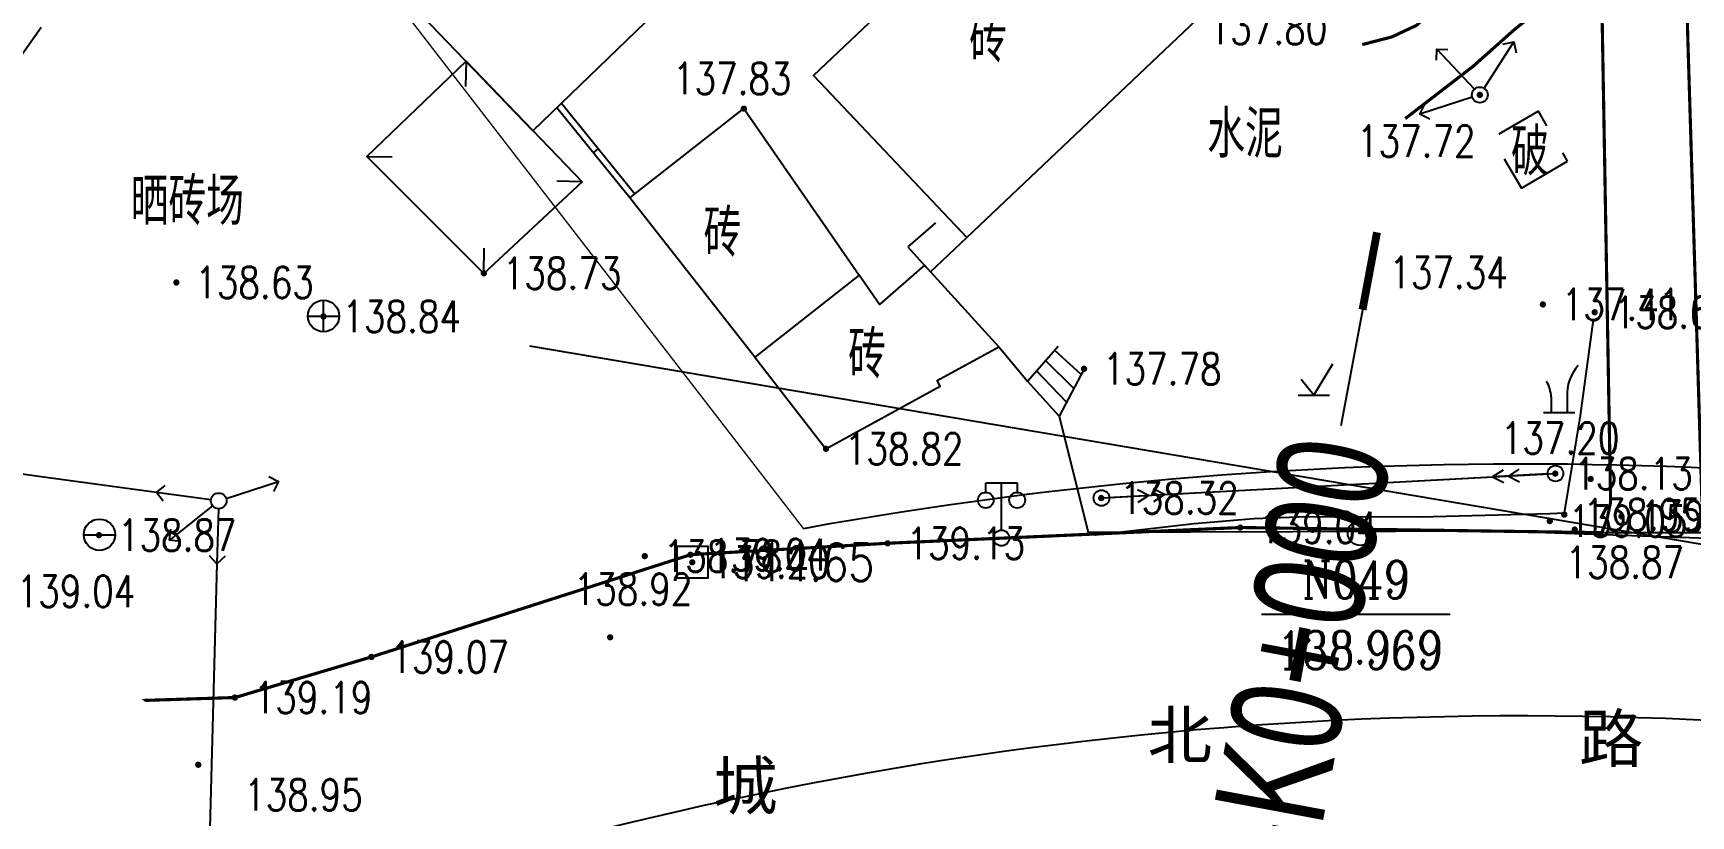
# Model space of a CAD drawing. Extents: x 529262 to 576451, y 2694391 to 2717535.
# Drawn here: x 563864.7 to 563917.4, y 2711435.6 to 2711460.4 of the extents above; entities that cross this region are included whole.
import ezdxf
from ezdxf.enums import TextEntityAlignment as Align
from ezdxf.xclip import XClip

# ---------------------------------------------------------------- set-up
doc = ezdxf.new("R2010")
doc.units = 0
doc.header["$XCLIPFRAME"] = 0
doc.linetypes.add('X2', pattern=[10, 8, -2])
doc.linetypes.add('X5', pattern=[3, 2, -1])
doc.layers.add('ASSIST', color=7, linetype='Continuous', plot=False)
for name, color, linetype in [('COMPONENT', 8, 'Continuous'), ('DLDW', 8, 'Continuous'), ('DLSS', 4, 'Continuous'), ('DMTZ', 8, 'Continuous'), ('GCD', 8, 'Continuous'), ('GXYZ', 8, 'Continuous'), ('JMD', 8, 'Continuous'), ('KZD', 8, 'Continuous'), ('PP-COM', 7, 'Continuous'), ('RD-中线', 40, 'Continuous'), ('RD-红线', 7, 'Continuous'), ('ZBTZ', 8, 'Continuous'), ('ZJ', 7, 'Continuous'), ('桩号标注_W17-', 7, 'Continuous')]:
    doc.layers.add(name, color=color, linetype=linetype)
doc.styles.add('HZ', font='rs.shx', dxfattribs={"width": 0.8, "bigfont": 'hztxt.shx'})
doc.styles.add('romanc', font='romanc.shx', dxfattribs={"width": 0.8})
doc.styles.add('SMEDI', font='smsim.shx', dxfattribs={"width": 0.75, "height": 3.5, "bigfont": 'smfs.shx'})
doc.styles.add('等线体', font='simhei.ttf')
doc.linetypes.add('10422', pattern='A,0.75,[150,AAA.SHX,S=0.5,R=0,X=0,Y=0.5],1.5,[177,AAA.SHX,S=1,R=0,X=0,Y=0.4],0.75', length=3)
doc.linetypes.add('1161', pattern='A,0,[149,AAA.SHX,S=0.15,R=0,X=0,Y=0],-1.6', length=1.6)

# ---------------------------------------------------------------- blocks, each defined once
blk = doc.blocks.new('A$C19FD0107')
at = {"layer": 'RD-中线', "color": 8, "linetype": 'Continuous', "flags": 128}
blk.add_lwpolyline([(-6861.026681236923, 17001.71777569782), (-7060.417540922761, 17045.40647864249, 0.1179077445542579), (-7116.225562684238, 17044.26478000963), (-7165.182690396905, 17031.49314144952)], format="xyb", dxfattribs=at)
at = {"layer": 'RD-红线', "color": 8, "linetype": 'Continuous', "lineweight": 5}
blk.add_lwpolyline([(-7125.043438144028, 17075.17721658712), (-7108.764156140387, 17054.09845914971, 0.6079485374276746)], format="xyb", dxfattribs=at)
at = {"layer": 'RD-红线', "color": 8, "linetype": 'Continuous', "flags": 128}
blk.add_lwpolyline([(-6889.092218354344, 17016.05702678207), (-7058.710753187537, 17053.22228999343, 0.09872857968628562), (-7108.764156140387, 17054.09845915018, 0.09872857968628562)], format="xyb", dxfattribs=at)
blk = doc.blocks.new('gc123')
at = {"color": 8}
for p, q in [((0, 0), (1.199999999999999, 2)), ((-1, 0), (1, 0)), ((0, 0), (-0.8, 1))]:
    blk.add_line(p, q, dxfattribs=at)
blk = doc.blocks.new('gc210')
at = {"color": 8}
for p, q in [((-1, 0), (1, 0)), ((-0.5, 1), (-0.5, 0)), ((0.5, 1), (0.5, 0))]:
    blk.add_line(p, q, dxfattribs=at)
for centre, radius, start, end in [((3.404491783752011, 1.105927875686795), 2.906422756023367, 139.331235276754, 182.0886722848684), ((-2.938418329314395, 0.8134745012056809), 2.445542007497904, 4.37429120107553, 29.02419726691174)]:
    blk.add_arc(centre, radius, start, end, dxfattribs=at)
blk = doc.blocks.new('gc097')
at = {"color": 8}
for p, q in [((-1, 2.9), (-1, 3.5)), ((-1, 3.5), (1, 3.5)), ((0, 0.5), (0, 3.5)), ((1, 3.5), (1, 2.9))]:
    blk.add_line(p, q, dxfattribs=at)
for centre in [(-1, 2.399999999999999), (1, 2.399999999999999), (0, 0)]:
    blk.add_circle(centre, 0.5, dxfattribs=at)
blk = doc.blocks.new('GC200')
at = {"linetype": 'Continuous', "const_width": 0.2, "flags": 128}
blk.add_lwpolyline([(-0.1, 0, 1), (0.1, 0, 1)], format="xyb", close=True, dxfattribs=at)
blk = doc.blocks.new('gc013b')
at = {"linetype": 'Continuous'}
blk.add_line((0.5, 0), (4, 0), dxfattribs=at)
at = {"linetype": 'Continuous', "flags": 128}
blk.add_lwpolyline([(3.5, 0.5), (4, 0), (3.5, -0.5)], dxfattribs=at)
blk = doc.blocks.new('gc170')
at = {"color": 8, "linetype": 'Continuous'}
blk.add_circle((0, 0), 0.5, dxfattribs=at)
blk = doc.blocks.new('gc117')
at = {"color": 8}
blk.add_circle((0, 0), 0.8, dxfattribs=at)
blk.add_point((0, 0), dxfattribs=at)
blk = doc.blocks.new('gc261')
blk.add_lwpolyline([(-1, -0.9999999999999996), (1, -0.9999999999999987), (0.9999999999999991, 1.000000000000001), (-1.000000000000001, 1)], close=True)
blk.add_point((0, 0))
blk = doc.blocks.new('gc013a')
at = {"linetype": 'Continuous'}
blk.add_line((0.5, 0), (4, 0), dxfattribs=at)
at = {"linetype": 'Continuous', "flags": 128}
for points in [[(2.307212344848719, -0.4000565770862801), (3, 0), (2.307212344848719, 0.4000565770862801)], [(3.307212344848719, -0.4000565770862801), (4, 0), (3.307212344848719, 0.4000565770862801)]]:
    blk.add_lwpolyline(points, dxfattribs=at)
blk = doc.blocks.new('gcbj0102')
for p, q in [((-1, 0), (1, 0)), ((-8.881784197001252e-16, -1), (-8.881784197001252e-16, 1))]:
    blk.add_line(p, q)
blk.add_circle((0, 0), 1)
blk = doc.blocks.new('gcbj0101')
blk.add_line((-1, 0), (1, 0))
blk.add_circle((0, 0), 1)

msp = doc.modelspace()

# ---------------------------------------------------------------- linework, layer by layer
at = {"color": 8, "linetype": 'Continuous', "flags": 128}
msp.add_lwpolyline([(563880.5225777603, 2711450.504113548), (564182.4211685818, 2711399.466038509)], dxfattribs=at)
at = {"layer": 'ASSIST', "linetype": 'Continuous', "flags": 128}
msp.add_lwpolyline([(563898.701, 2711445.676), (563913.129, 2711446.453)], dxfattribs=at)
msp.add_lwpolyline([(563898.701, 2711445.676), (563913.129, 2711446.453)], dxfattribs=at)
at = {"layer": 'DLSS', "linetype": 'Continuous', "lineweight": -2}
msp.add_line((563914.2476494417, 2711446.280038124), (563914.2476494417, 2711446.280038124), dxfattribs=at)
msp.add_line((563914.2476494417, 2711446.280038124), (563914.2476494417, 2711446.280038124), dxfattribs=at)
at = {"layer": 'DLSS', "linetype": 'Continuous', "flags": 128}
msp.add_lwpolyline([(563914.6020406553, 2711444.574998944, 0.1, 0.1, 0), (563903.116, 2711444.738, 0.1, 0.1, 0), (563891.91, 2711444.238, 0.1, 0.1, 0), (563885.644, 2711443.876, 0.1, 0.1, 0), (563875.503, 2711440.629, 0.1, 0.1, 0), (563871.163, 2711439.338, 0.1, 0.1, 0), (563868.2498227968, 2711439.244758795, 0, 0, 0), (563863.6727835383, 2711442.7130756, 0, 0, 0), (563859.837, 2711446.461, 0.1, 0.1, 0), (563856.955, 2711449.886, 0.1, 0.1, 0), (563854.763, 2711451.943, 0.1, 0.1, 0), (563887.3368037967, 2711512.400802685, 0.1, 0.1, 0)], format="xyseb", dxfattribs=at)
at = {"layer": 'DLSS', "linetype": 'Continuous', "lineweight": -2, "const_width": 0.1, "flags": 128}
for points in [[(563926.9654823927, 2711502.568038125), (563926.5684365154, 2711500.605195976), (563925.4722283864, 2711497.510145914), (563921.6276494417, 2711490.118038124), (563921.2245597742, 2711488.960107371), (563920.1849691602, 2711485.955202066), (563917.6809205073, 2711478.939772622), (563917.3802286757, 2711476.472831833), (563917.0298816182, 2711472.119858055), (563917.3317577027, 2711460.395091235), (563917.7836210914, 2711445.572163451), (563918.027623068, 2711445.095058538), (563918.6976494417, 2711444.581038124)], [(563926.9654823927, 2711502.568038125), (563926.5684365154, 2711500.605195976), (563925.4722283864, 2711497.510145914), (563921.6276494417, 2711490.118038124), (563921.2245597742, 2711488.960107371), (563920.1849691602, 2711485.955202066), (563917.6809205073, 2711478.939772622), (563917.3802286757, 2711476.472831833), (563917.0298816182, 2711472.119858055), (563917.3317577027, 2711460.395091235), (563917.7836210914, 2711445.572163451), (563918.027623068, 2711445.095058538), (563918.6976494417, 2711444.581038124)], [(563906.9873679277, 2711460.077801415), (563907.9338723975, 2711460.322392194), (563908.7177019034, 2711460.691140055), (563909.3756494417, 2711461.311038124), (563910.2853525755, 2711462.48877889), (563911.1486494417, 2711464.028038125), (563911.1003437795, 2711464.580049763), (563910.0183327247, 2711465.569075922), (563900.4164473391, 2711472.723253802), (563890.4909590445, 2711481.227411068), (563889.7917222559, 2711481.576892538), (563889.038687507, 2711481.348388386), (563880.5712693817, 2711477.607489916), (563878.0915446808, 2711476.542051365), (563876.6653715003, 2711476.323715963), (563875.6087932345, 2711476.484143411), (563871.3495862819, 2711478.307685432)], [(563906.9873679277, 2711460.077801415), (563907.9338723975, 2711460.322392194), (563908.7177019034, 2711460.691140055), (563909.3756494417, 2711461.311038124), (563910.2853525755, 2711462.48877889), (563911.1486494417, 2711464.028038125), (563911.1003437795, 2711464.580049763), (563910.0183327247, 2711465.569075922), (563900.4164473391, 2711472.723253802), (563890.4909590445, 2711481.227411068), (563889.7917222559, 2711481.576892538), (563889.038687507, 2711481.348388386), (563880.5712693817, 2711477.607489916), (563878.0915446808, 2711476.542051365), (563876.6653715003, 2711476.323715963), (563875.6087932345, 2711476.484143411), (563871.3495862819, 2711478.307685432)]]:
    msp.add_lwpolyline(points, dxfattribs=at)
at = {"layer": 'DLSS', "linetype": 'X2', "lineweight": -2, "const_width": 0.1, "flags": 128}
msp.add_lwpolyline([(563908.3515778928, 2711457.724885442), (563910.5087510527, 2711459.385284942), (563911.825790449, 2711460.555629128), (563912.557479466, 2711461.140801221), (563913.5086764389, 2711461.287093371), (563914.6114035116, 2711460.997160073)], dxfattribs=at)
msp.add_lwpolyline([(563908.3515778928, 2711457.724885442), (563910.5087510527, 2711459.385284942), (563911.825790449, 2711460.555629128), (563912.557479466, 2711461.140801221), (563913.5086764389, 2711461.287093371), (563914.6114035116, 2711460.997160073)], dxfattribs=at)
at = {"layer": 'DLSS', "linetype": 'X2', "lineweight": -2, "const_width": 0.1, "elevation": 138.28, "flags": 128}
msp.add_lwpolyline([(563914.6114035116, 2711460.997160073), (563914.881767695, 2711445.54326684), (563914.7699141699, 2711445.012130083), (563914.6020406553, 2711444.574998944)], dxfattribs=at)
at = {"layer": 'DMTZ', "linetype": '10422', "lineweight": -2, "flags": 128}
for points in [[(563897.3556494417, 2711448.273038125), (563898.2726494417, 2711444.579038125), (563898.5090369979, 2711444.502629113), (563901.6431874481, 2711444.862118463), (563903.5437674855, 2711445.022680804), (563905.2326494417, 2711445.086038125), (563908.8273286994, 2711445.07624815), (563912.9497132166, 2711445.183292038), (563913.4145436278, 2711445.205341925), (563913.923653516, 2711448.295682732), (563914.3384837955, 2711451.336147154)], [(563895.4426494417, 2711450.479038124), (563896.3506494417, 2711449.387038125)], [(563895.4426494417, 2711450.479038124), (563896.3506494417, 2711449.387038125)]]:
    msp.add_lwpolyline(points, dxfattribs=at)
at = {"layer": 'GXYZ', "linetype": 'Continuous', "lineweight": -2}
for p, q in [((563864.9976494417, 2711446.351089747), (563848.9647408352, 2711448.529281133)), ((563868.6618550749, 2711445.853279815), (563864.9976494417, 2711446.351089748)), ((563868.6618550749, 2711445.853279815), (563864.9976494417, 2711446.351089748)), ((563870.5885712212, 2711443.584796671), (563869.9677276622, 2711421.049279578)), ((563870.5885712212, 2711443.584796671), (563869.9677276622, 2711421.049279578))]:
    msp.add_line(p, q, dxfattribs=at)
at = {"layer": 'GXYZ', "linetype": 'Continuous'}
msp.add_line((563900.698106081, 2711445.783551388), (563911.131893919, 2711446.345448612), dxfattribs=at)
at = {"layer": 'JMD', "linetype": 'Continuous', "lineweight": -2}
for p, q in [((563878.5034598939, 2711459.549806609), (563878.4880492463, 2711458.749955053)), ((563878.5034598939, 2711459.549806609), (563878.4880492463, 2711458.749955053)), ((563882.5513530602, 2711456.637886904, 138.989), (563882.7066862751, 2711456.763869412, 138.989)), ((563882.5513530602, 2711456.637886904, 138.989), (563882.7066862751, 2711456.763869412, 138.989)), ((563875.3546494417, 2711456.520038125), (563876.1546153784, 2711456.512655705)), ((563875.3546494417, 2711456.520038125), (563876.1546153784, 2711456.512655705)), ((563882.1905557261, 2711455.717841906), (563881.3908556747, 2711455.739746881)), ((563882.1905557261, 2711455.717841906), (563881.3908556747, 2711455.739746881)), ((563879.0696494417, 2711452.811038124), (563879.0835273826, 2711453.610917742)), ((563879.0696494417, 2711452.811038124), (563879.0835273826, 2711453.610917742)), ((563896.3506494417, 2711449.387038125), (563897.3246494418, 2711450.498038125)), ((563896.3506494417, 2711449.387038125), (563897.3246494418, 2711450.498038125)), ((563897.8208867363, 2711449.158224128), (563896.923520649, 2711450.040487726)), ((563897.8208867363, 2711449.158224128), (563896.923520649, 2711450.040487726)), ((563898.0535053835, 2711449.600817129), (563897.2099562526, 2711450.367212526)), ((563898.0535053835, 2711449.600817129), (563897.2099562526, 2711450.367212526)), ((563897.3556494417, 2711448.273038125), (563896.3506494417, 2711449.387038125)), ((563897.3556494417, 2711448.273038125), (563896.3506494417, 2711449.387038125)), ((563897.588268089, 2711448.715631126), (563896.6370850453, 2711449.713762925)), ((563897.588268089, 2711448.715631126), (563896.6370850453, 2711449.713762925)), ((563898.1466494417, 2711449.778038125), (563897.3556494417, 2711448.273038125)), ((563898.1466494417, 2711449.778038125), (563897.3556494417, 2711448.273038125))]:
    msp.add_line(p, q, dxfattribs=at)
at = {"layer": 'JMD', "linetype": 'Continuous', "lineweight": -2, "flags": 128}
msp.add_lwpolyline([(563864.9976494418, 2711468.446561777), (563861.8026494418, 2711464.188038125), (563862.0492893937, 2711463.968792295), (563860.3566494418, 2711460.955038125), (563863.4046494417, 2711458.380038125), (563864.9976494416, 2711460.631794281)], dxfattribs=at)
msp.add_lwpolyline([(563864.9976494418, 2711468.446561777), (563861.8026494418, 2711464.188038125), (563862.0492893937, 2711463.968792295), (563860.3566494418, 2711460.955038125), (563863.4046494417, 2711458.380038125), (563864.9976494416, 2711460.631794281)], dxfattribs=at)
for points, elevation in [([(563880.6306494417, 2711457.339038125), (563873.5806494417, 2711464.666038125), (563877.5876494417, 2711468.265038125), (563884.5094877013, 2711461.07123544)], 138.793), ([(563880.6306494417, 2711457.339038125), (563873.5806494417, 2711464.666038125), (563877.5876494417, 2711468.265038125), (563884.5094877013, 2711461.07123544)], 138.793), ([(563882.1905557261, 2711455.717841906), (563879.0696494417, 2711452.811038124), (563875.3546494417, 2711456.520038125), (563878.5034598939, 2711459.549806609)], 140.107), ([(563882.1905557261, 2711455.717841906), (563879.0696494417, 2711452.811038124), (563875.3546494417, 2711456.520038125), (563878.5034598939, 2711459.549806609)], 140.107), ([(563887.6776494418, 2711450.145038125), (563883.7126494417, 2711455.206038124), (563887.3337074462, 2711458.042927077), (563891.0025664789, 2711452.749917803)], 138.82), ([(563887.6776494418, 2711450.145038125), (563883.7126494417, 2711455.206038124), (563887.3337074462, 2711458.042927077), (563891.0025664789, 2711452.749917803)], 138.82)]:
    msp.add_lwpolyline(points, close=True, dxfattribs=dict(at, elevation=elevation))
for points in [[(563894.4206494417, 2711453.954038125), (563902.3345718933, 2711461.449608588), (563897.5177557548, 2711466.637848551), (563889.552617975, 2711459.093770145)], [(563894.4206494417, 2711453.954038125), (563902.3345718933, 2711461.449608588), (563897.5177557548, 2711466.637848551), (563889.552617975, 2711459.093770145)], [(563887.6776494418, 2711450.145038125), (563889.9436494417, 2711447.238038125), (563893.5766494417, 2711449.228038125), (563893.4802107847, 2711449.404099251), (563895.4426494417, 2711450.479038124), (563893.0786494417, 2711453.069038125), (563891.6480636892, 2711451.818668418), (563891.0025664789, 2711452.749917803)], [(563887.6776494418, 2711450.145038125), (563889.9436494417, 2711447.238038125), (563893.5766494417, 2711449.228038125), (563893.4802107847, 2711449.404099251), (563895.4426494417, 2711450.479038124), (563893.0786494417, 2711453.069038125), (563891.6480636892, 2711451.818668418), (563891.0025664789, 2711452.749917803)]]:
    msp.add_lwpolyline(points, close=True, dxfattribs=at)
at = {"layer": 'JMD', "linetype": 'Continuous', "lineweight": -2, "elevation": 138.989, "flags": 128}
for points in [[(563883.7126494417, 2711455.206038124), (563881.3900566787, 2711458.069735684)], [(563883.7126494417, 2711455.206038124), (563881.3900566787, 2711458.069735684)], [(563883.8701091729, 2711455.329398692), (563881.5346944641, 2711458.208905384)], [(563883.8701091729, 2711455.329398692), (563881.5346944641, 2711458.208905384)]]:
    msp.add_lwpolyline(points, dxfattribs=at)
at = {"layer": 'JMD', "linetype": 'X5', "lineweight": -2, "elevation": 136.488, "flags": 128}
msp.add_lwpolyline([(563912.0479377721, 2711455.520528451), (563913.5146494415, 2711456.380038125), (563912.5846494418, 2711457.967038125), (563911.1179377724, 2711457.107528451)], close=True, dxfattribs=at)
msp.add_lwpolyline([(563912.0479377721, 2711455.520528451), (563913.5146494415, 2711456.380038125), (563912.5846494418, 2711457.967038125), (563911.1179377724, 2711457.107528451)], close=True, dxfattribs=at)
at = {"layer": 'JMD', "linetype": 'X5', "lineweight": -2, "flags": 128}
msp.add_lwpolyline([(563893.2676204472, 2711452.862001364), (563894.4206494417, 2711453.954038125), (563893.7272568892, 2711454.686131154), (563892.5485712668, 2711453.649792132)], close=True, dxfattribs=at)
msp.add_lwpolyline([(563893.2676204472, 2711452.862001364), (563894.4206494417, 2711453.954038125), (563893.7272568892, 2711454.686131154), (563892.5485712668, 2711453.649792132)], close=True, dxfattribs=at)
at = {"layer": 'KZD', "linetype": 'Continuous'}
msp.add_line((563903.7855134187, 2711441.98326177), (563909.7855134187, 2711441.98326177), dxfattribs=at)
msp.add_line((563903.7855134187, 2711441.98326177), (563909.7855134187, 2711441.98326177), dxfattribs=at)
at = {"layer": 'PP-COM', "elevation": 138.16}
msp.add_lwpolyline([(564096.5782584572, 2711407.37807142), (564074.4132322384, 2711412.381681297), (564057.1497981584, 2711416.152603843), (563989.6918440604, 2711430.522479873), (563977.3644668594, 2711433.148454593), (563949.4295930153, 2711439.584029634), (563937.4470821716, 2711442.14442751), (563922.5602866516, 2711444.229142896), (563911.2987560937, 2711444.621876618), (563898.2726494417, 2711444.579038125)], dxfattribs=at)
at = {"layer": 'ZBTZ', "linetype": '1161', "flags": 128}
msp.add_lwpolyline([(563914.6020406553, 2711444.574998944), (563918.6976494417, 2711444.581038124)], dxfattribs=at)
msp.add_lwpolyline([(563914.6020406553, 2711444.574998944), (563918.6976494417, 2711444.581038124)], dxfattribs=at)
at = {"layer": '桩号标注_W17-'}
msp.add_line((563907.2269844637, 2711452.885056293), (563906.3076970987, 2711447.970291727), dxfattribs=at)
at = {"layer": '桩号标注_W17-', "const_width": 0.25}
msp.add_lwpolyline([(563907.4568063051, 2711454.113747435), (563906.9971626225, 2711451.656365152)], dxfattribs=at)

# ---------------------------------------------------------------- block references
at = {"layer": 'COMPONENT', "linetype": 'Continuous', "xscale": 0.5, "yscale": 0.5}
for name, p in [('gcbj0102', (563873.9750899943, 2711451.45568039)), ('gcbj0101', (563866.8540683334, 2711444.507955056))]:
    msp.add_blockref(name, p, dxfattribs=at)
at = {"layer": 'DLDW', "linetype": 'Continuous', "lineweight": -2, "xscale": 0.5, "yscale": 0.5}
msp.add_blockref('gc097', (563895.5206494418, 2711444.405038124, 139.024), dxfattribs=at)
msp.add_blockref('gc097', (563895.5206494418, 2711444.405038124, 139.024), dxfattribs=at)
at = {"layer": 'GCD', "linetype": 'Continuous', "lineweight": -2}
ref = msp.add_blockref('GC200', (563902.4706494417, 2711461.303038124, 137.802), dxfattribs=dict(at, xscale=0.5, yscale=0.5, zscale=0.5))
ref.add_attrib('height', '137.80', dxfattribs={"linetype": 'Continuous', "height": 1, "style": 'HZ', "width": 0.8}).set_placement((563902.1063533407, 2711460.588769077, 137.802), align=Align.MIDDLE_LEFT)
ref = msp.add_blockref('GC200', (563902.4706494417, 2711461.303038124, 137.802), dxfattribs=dict(at, xscale=0.5, yscale=0.5, zscale=0.5))
ref.add_attrib('height', '137.80', dxfattribs={"linetype": 'Continuous', "lineweight": -2, "height": 1, "style": 'HZ', "width": 0.8}).set_placement((563902.1063533407, 2711460.588769077, 137.802), align=Align.MIDDLE_LEFT)
at = {"layer": 'GCD', "linetype": 'Continuous'}
ref = msp.add_blockref('GC200', (563887.3337074462, 2711458.042927077, 137.83), dxfattribs=dict(at, xscale=0.5, yscale=0.5, zscale=0.5))
ref.add_attrib('height', '137.83', dxfattribs={"linetype": 'Continuous', "height": 1, "style": 'HZ', "width": 0.8}).set_placement((563885.0785390985, 2711459.001704605, 137.83), align=Align.MIDDLE_LEFT)
ref = msp.add_blockref('GC200', (563887.3337074462, 2711458.042927077, 137.83), dxfattribs=dict(at, xscale=0.5, yscale=0.5, zscale=0.5))
ref.add_attrib('height', '137.83', dxfattribs={"linetype": 'Continuous', "height": 1, "style": 'HZ', "width": 0.8}).set_placement((563885.0785390985, 2711459.001704605, 137.83), align=Align.MIDDLE_LEFT)
at = {"layer": 'GCD', "linetype": 'Continuous', "lineweight": -2}
ref = msp.add_blockref('GC200', (563910.7246494417, 2711458.480038125, 137.723), dxfattribs=dict(at, xscale=0.5, yscale=0.5, zscale=0.5))
ref.add_attrib('height', '137.72', dxfattribs={"linetype": 'Continuous', "height": 1, "style": 'HZ', "width": 0.8}).set_placement((563906.8188999865, 2711457.007924329, 137.723), align=Align.MIDDLE_LEFT)
ref = msp.add_blockref('GC200', (563910.7246494417, 2711458.480038125, 137.723), dxfattribs=dict(at, xscale=0.5, yscale=0.5, zscale=0.5))
ref.add_attrib('height', '137.72', dxfattribs={"linetype": 'Continuous', "lineweight": -2, "height": 1, "style": 'HZ', "width": 0.8}).set_placement((563906.8188999865, 2711457.007924329, 137.723), align=Align.MIDDLE_LEFT)
ref = msp.add_blockref('GC200', (563869.2971306426, 2711452.521282259, 138.629), dxfattribs=dict(at, xscale=0.5, yscale=0.5, zscale=0.5))
ref.add_attrib('height', '138.63', dxfattribs={"linetype": 'Continuous', "height": 1, "style": 'HZ', "width": 0.8}).set_placement((563869.8971306426, 2711452.521282259, 138.629), align=Align.MIDDLE_LEFT)
ref = msp.add_blockref('GC200', (563869.2971306426, 2711452.521282259, 138.629), dxfattribs=dict(at, xscale=0.5, yscale=0.5, zscale=0.5))
ref.add_attrib('height', '138.63', dxfattribs={"linetype": 'Continuous', "lineweight": -2, "height": 1, "style": 'HZ', "width": 0.8}).set_placement((563869.8971306426, 2711452.521282259, 138.629), align=Align.MIDDLE_LEFT)
ref = msp.add_blockref('GC200', (563879.0696494417, 2711452.811038124, 138.73), dxfattribs=dict(at, xscale=0.5, yscale=0.5, zscale=0.5))
ref.add_attrib('height', '138.73', dxfattribs={"linetype": 'Continuous', "height": 1, "style": 'HZ', "width": 0.8}).set_placement((563879.6696494417, 2711452.811038124, 138.73), align=Align.MIDDLE_LEFT)
ref = msp.add_blockref('GC200', (563879.0696494417, 2711452.811038124, 138.73), dxfattribs=dict(at, xscale=0.5, yscale=0.5, zscale=0.5))
ref.add_attrib('height', '138.73', dxfattribs={"linetype": 'Continuous', "lineweight": -2, "height": 1, "style": 'HZ', "width": 0.8}).set_placement((563879.6696494417, 2711452.811038124, 138.73), align=Align.MIDDLE_LEFT)
at = {"layer": 'GCD', "linetype": 'Continuous'}
ref = msp.add_blockref('GC200', (563907.2449232499, 2711452.838039845, 137.34), dxfattribs=dict(at, xscale=0.5, yscale=0.5, zscale=0.5))
ref.add_attrib('height', '137.34', dxfattribs={"linetype": 'Continuous', "height": 1, "style": 'HZ', "width": 0.8}).set_placement((563907.8449232499, 2711452.838039845, 137.34), align=Align.MIDDLE_LEFT)
ref = msp.add_blockref('GC200', (563912.7291583713, 2711451.824420586, 137.407), dxfattribs=dict(at, xscale=0.5, yscale=0.5, zscale=0.5))
ref.add_attrib('height', '137.41', dxfattribs={"linetype": 'Continuous', "height": 1, "style": 'HZ', "width": 0.8}).set_placement((563913.3291583713, 2711451.824420586, 137.407), align=Align.MIDDLE_LEFT)
ref = msp.add_blockref('GC200', (563914.3754657791, 2711451.575403248, 138.669), dxfattribs=dict(at, xscale=0.5, yscale=0.5, zscale=0.5))
ref.add_attrib('height', '138.67', dxfattribs={"linetype": 'Continuous', "height": 1, "style": 'HZ', "width": 0.8}).set_placement((563914.9754657791, 2711451.575403248, 138.669), align=Align.MIDDLE_LEFT)
ref = msp.add_blockref('GC200', (563873.9736371706, 2711451.441602801, 138.839), dxfattribs=dict(at, xscale=0.5, yscale=0.5, zscale=0.5))
ref.add_attrib('height', '138.84', dxfattribs={"linetype": 'Continuous', "height": 1, "style": 'HZ', "width": 0.8}).set_placement((563874.5736371706, 2711451.441602801, 138.839), align=Align.MIDDLE_LEFT)
at = {"layer": 'GCD', "linetype": 'Continuous', "lineweight": -2}
ref = msp.add_blockref('GC200', (563898.1466494417, 2711449.778038125, 137.784), dxfattribs=dict(at, xscale=0.5, yscale=0.5, zscale=0.5))
ref.add_attrib('height', '137.78', dxfattribs={"linetype": 'Continuous', "height": 1, "style": 'HZ', "width": 0.8}).set_placement((563898.7466494417, 2711449.778038125, 137.784), align=Align.MIDDLE_LEFT)
ref = msp.add_blockref('GC200', (563898.1466494417, 2711449.778038125, 137.784), dxfattribs=dict(at, xscale=0.5, yscale=0.5, zscale=0.5))
ref.add_attrib('height', '137.78', dxfattribs={"linetype": 'Continuous', "lineweight": -2, "height": 1, "style": 'HZ', "width": 0.8}).set_placement((563898.7466494417, 2711449.778038125, 137.784), align=Align.MIDDLE_LEFT)
ref = msp.add_blockref('GC200', (563914.2476494417, 2711446.280038124, 137.196), dxfattribs=dict(at, xscale=0.5, yscale=0.5, zscale=0.5))
ref.add_attrib('height', '137.20', dxfattribs={"linetype": 'Continuous', "height": 1, "style": 'HZ', "width": 0.8}).set_placement((563911.3921084634, 2711447.575740676, 137.196), align=Align.MIDDLE_LEFT)
ref = msp.add_blockref('GC200', (563914.2476494417, 2711446.280038124, 137.196), dxfattribs=dict(at, xscale=0.5, yscale=0.5, zscale=0.5))
ref.add_attrib('height', '137.20', dxfattribs={"linetype": 'Continuous', "lineweight": -2, "height": 1, "style": 'HZ', "width": 0.8}).set_placement((563911.3921084634, 2711447.575740676, 137.196), align=Align.MIDDLE_LEFT)
ref = msp.add_blockref('GC200', (563889.9436494417, 2711447.238038125, 138.823), dxfattribs=dict(at, xscale=0.5, yscale=0.5, zscale=0.5))
ref.add_attrib('height', '138.82', dxfattribs={"linetype": 'Continuous', "height": 1, "style": 'HZ', "width": 0.8}).set_placement((563890.5436494417, 2711447.238038125, 138.823), align=Align.MIDDLE_LEFT)
ref = msp.add_blockref('GC200', (563889.9436494417, 2711447.238038125, 138.823), dxfattribs=dict(at, xscale=0.5, yscale=0.5, zscale=0.5))
ref.add_attrib('height', '138.82', dxfattribs={"linetype": 'Continuous', "lineweight": -2, "height": 1, "style": 'HZ', "width": 0.8}).set_placement((563890.5436494417, 2711447.238038125, 138.823), align=Align.MIDDLE_LEFT)
at = {"layer": 'GCD', "linetype": 'Continuous'}
ref = msp.add_blockref('GC200', (563913.1216371706, 2711446.450602801, 138.125), dxfattribs=dict(at, xscale=0.5, yscale=0.5, zscale=0.5))
ref.add_attrib('height', '138.13', dxfattribs={"linetype": 'Continuous', "height": 1, "style": 'HZ', "width": 0.8}).set_placement((563913.7216371705, 2711446.450602801, 138.125), align=Align.MIDDLE_LEFT)
ref = msp.add_blockref('GC200', (563898.6936371706, 2711445.673602801, 138.32), dxfattribs=dict(at, xscale=0.5, yscale=0.5, zscale=0.5))
ref.add_attrib('height', '138.32', dxfattribs={"linetype": 'Continuous', "height": 1, "style": 'HZ', "width": 0.8}).set_placement((563899.2936371706, 2711445.673602801, 138.32), align=Align.MIDDLE_LEFT)
ref = msp.add_blockref('GC200', (563913.4096371706, 2711445.147602801, 138.947), dxfattribs=dict(at, xscale=0.5, yscale=0.5, zscale=0.5))
ref.add_attrib('height', '138.95', dxfattribs={"linetype": 'Continuous', "height": 1, "style": 'HZ', "width": 0.8}).set_placement((563914.0096371706, 2711445.147602801, 138.947), align=Align.MIDDLE_LEFT)
ref = msp.add_blockref('GC200', (563903.1086371706, 2711444.735602801, 139.037), dxfattribs=dict(at, xscale=0.5, yscale=0.5, zscale=0.5))
ref.add_attrib('height', '139.04', dxfattribs={"linetype": 'Continuous', "height": 1, "style": 'HZ', "width": 0.8}).set_placement((563903.7086371706, 2711444.735602801, 139.037), align=Align.MIDDLE_LEFT)
ref = msp.add_blockref('GC200', (563912.9486371706, 2711444.941602801, 139.049), dxfattribs=dict(at, xscale=0.5, yscale=0.5, zscale=0.5))
ref.add_attrib('height', '139.05', dxfattribs={"linetype": 'Continuous', "height": 1, "style": 'HZ', "width": 0.8}).set_placement((563913.5486371706, 2711444.941602801, 139.049), align=Align.MIDDLE_LEFT)
ref = msp.add_blockref('GC200', (563915.2266371707, 2711445.092602801, 139.057), dxfattribs=dict(at, xscale=0.5, yscale=0.5, zscale=0.5))
ref.add_attrib('height', '139.06', dxfattribs={"linetype": 'Continuous', "height": 1, "style": 'HZ', "width": 0.8}).set_placement((563915.8266371706, 2711445.092602801, 139.057), align=Align.MIDDLE_LEFT)
ref = msp.add_blockref('GC200', (563866.8386371706, 2711444.495602801, 138.872), dxfattribs=dict(at, xscale=0.5, yscale=0.5, zscale=0.5))
ref.add_attrib('height', '138.87', dxfattribs={"linetype": 'Continuous', "height": 1, "style": 'HZ', "width": 0.8}).set_placement((563867.4386371706, 2711444.495602801, 138.872), align=Align.MIDDLE_LEFT)
ref = msp.add_blockref('GC200', (563891.9026371706, 2711444.235602801, 139.13), dxfattribs=dict(at, xscale=0.5, yscale=0.5, zscale=0.5))
ref.add_attrib('height', '139.13', dxfattribs={"linetype": 'Continuous', "height": 1, "style": 'HZ', "width": 0.8}).set_placement((563892.5026371706, 2711444.235602801, 139.13), align=Align.MIDDLE_LEFT)
at = {"layer": 'GCD', "linetype": 'Continuous', "lineweight": -2}
ref = msp.add_blockref('GC200', (563913.7416494417, 2711444.672038124, 138.874), dxfattribs=dict(at, xscale=0.5, yscale=0.5, zscale=0.5))
ref.add_attrib('height', '138.87', dxfattribs={"linetype": 'Continuous', "height": 1, "style": 'HZ', "width": 0.8}).set_placement((563913.4487454229, 2711443.631481038, 138.874), align=Align.MIDDLE_LEFT)
ref = msp.add_blockref('GC200', (563913.7416494417, 2711444.672038124, 138.874), dxfattribs=dict(at, xscale=0.5, yscale=0.5, zscale=0.5))
ref.add_attrib('height', '138.87', dxfattribs={"linetype": 'Continuous', "lineweight": -2, "height": 1, "style": 'HZ', "width": 0.8}).set_placement((563913.4487454229, 2711443.631481038, 138.874), align=Align.MIDDLE_LEFT)
at = {"layer": 'GCD', "linetype": 'Continuous'}
ref = msp.add_blockref('GC200', (563884.1836371706, 2711443.829602801, 138.775), dxfattribs=dict(at, xscale=0.5, yscale=0.5, zscale=0.5))
ref.add_attrib('height', '138.78', dxfattribs={"linetype": 'Continuous', "height": 1, "style": 'HZ', "width": 0.8}).set_placement((563884.7836371706, 2711443.829602801, 138.775), align=Align.MIDDLE_LEFT)
ref = msp.add_blockref('GC200', (563885.6366371706, 2711443.873602801, 139.038), dxfattribs=dict(at, xscale=0.5, yscale=0.5, zscale=0.5))
ref.add_attrib('height', '139.04', dxfattribs={"linetype": 'Continuous', "height": 1, "style": 'HZ', "width": 0.8}).set_placement((563886.2366371705, 2711443.873602801, 139.038), align=Align.MIDDLE_LEFT)
ref = msp.add_blockref('GC200', (563885.6946371706, 2711443.632602801, 139.2), dxfattribs=dict(at, xscale=0.5, yscale=0.5, zscale=0.5))
ref.add_attrib('height', '139.20', dxfattribs={"linetype": 'Continuous', "height": 1, "style": 'HZ', "width": 0.8}).set_placement((563886.2946371706, 2711443.632602801, 139.2), align=Align.MIDDLE_LEFT)
ref = msp.add_blockref('GC200', (563863.6226371706, 2711442.711602801, 139.039), dxfattribs=dict(at, xscale=0.5, yscale=0.5, zscale=0.5))
ref.add_attrib('height', '139.04', dxfattribs={"linetype": 'Continuous', "height": 1, "style": 'HZ', "width": 0.8}).set_placement((563864.2226371706, 2711442.711602801, 139.039), align=Align.MIDDLE_LEFT)
at = {"layer": 'GCD', "linetype": 'Continuous', "lineweight": -2}
ref = msp.add_blockref('GC200', (563883.0846494418, 2711441.250038125, 138.922), dxfattribs=dict(at, xscale=0.5, yscale=0.5, zscale=0.5))
ref.add_attrib('height', '138.92', dxfattribs={"linetype": 'Continuous', "height": 1, "style": 'HZ', "width": 0.8}).set_placement((563881.9253829289, 2711442.781092987, 138.922), align=Align.MIDDLE_LEFT)
ref = msp.add_blockref('GC200', (563883.0846494418, 2711441.250038125, 138.922), dxfattribs=dict(at, xscale=0.5, yscale=0.5, zscale=0.5))
ref.add_attrib('height', '138.92', dxfattribs={"linetype": 'Continuous', "lineweight": -2, "height": 1, "style": 'HZ', "width": 0.8}).set_placement((563881.9253829289, 2711442.781092987, 138.922), align=Align.MIDDLE_LEFT)
at = {"layer": 'GCD', "linetype": 'Continuous'}
ref = msp.add_blockref('GC200', (563875.4956371706, 2711440.626602801, 139.066), dxfattribs=dict(at, xscale=0.5, yscale=0.5, zscale=0.5))
ref.add_attrib('height', '139.07', dxfattribs={"linetype": 'Continuous', "height": 1, "style": 'HZ', "width": 0.8}).set_placement((563876.0956371706, 2711440.626602801, 139.066), align=Align.MIDDLE_LEFT)
ref = msp.add_blockref('GC200', (563871.1556371705, 2711439.335602801, 139.19), dxfattribs=dict(at, xscale=0.5, yscale=0.5, zscale=0.5))
ref.add_attrib('height', '139.19', dxfattribs={"linetype": 'Continuous', "height": 1, "style": 'HZ', "width": 0.8}).set_placement((563871.7556371705, 2711439.335602801, 139.19), align=Align.MIDDLE_LEFT)
at = {"layer": 'GCD', "linetype": 'Continuous', "lineweight": -2}
ref = msp.add_blockref('GC200', (563869.9926494417, 2711437.202038125, 138.952), dxfattribs=dict(at, xscale=0.5, yscale=0.5, zscale=0.5))
ref.add_attrib('height', '138.95', dxfattribs={"linetype": 'Continuous', "height": 1, "style": 'HZ', "width": 0.8}).set_placement((563871.4509811887, 2711436.248473123, 138.952), align=Align.MIDDLE_LEFT)
ref = msp.add_blockref('GC200', (563869.9926494417, 2711437.202038125, 138.952), dxfattribs=dict(at, xscale=0.5, yscale=0.5, zscale=0.5))
ref.add_attrib('height', '138.95', dxfattribs={"linetype": 'Continuous', "lineweight": -2, "height": 1, "style": 'HZ', "width": 0.8}).set_placement((563871.4509811887, 2711436.248473123, 138.952), align=Align.MIDDLE_LEFT)
at = {"layer": 'GXYZ', "linetype": 'Continuous', "lineweight": -2}
for p, xscale, yscale, rotation in [((563910.7246494417, 2711458.480038125), 0.4999999999353591, 0.4999999999353591, 133.2710973456053), ((563910.7246494417, 2711458.480038125), 0.4999999999353591, 0.4999999999353591, 133.2710973456053), ((563910.7246494417, 2711458.480038125), 0.4999999999680667, 0.4999999999680667, 57.25806498763471), ((563910.7246494417, 2711458.480038125), 0.4999999999680667, 0.4999999999680667, 57.25806498763471), ((563910.7246494417, 2711458.480038125), 0.4999999999236783, 0.4999999999236783, 197.8354992979397), ((563910.7246494417, 2711458.480038125), 0.4999999999236783, 0.4999999999236783, 197.8354992979397), ((563870.6436494417, 2711445.584038124), 0.4999999999236783, 0.4999999999236783, 17.83549929793964), ((563870.6436494417, 2711445.584038124), 0.4999999999236783, 0.4999999999236783, 17.83549929793964), ((563870.6436494417, 2711445.584038124), 0.4999999999697189, 0.4999999999697189, 172.2633042102794), ((563870.6436494417, 2711445.584038124), 0.4999999999697189, 0.4999999999697189, 172.2633042102794), ((563870.6436494417, 2711445.584038124), 0.4999999998882766, 0.4999999998882766, 218.6356487396992), ((563870.6436494417, 2711445.584038124), 0.4999999998882766, 0.4999999998882766, 218.6356487396992), ((563870.6436494417, 2711445.584038124), 0.4999999997768731, 0.4999999997768731, 268.4219256967337), ((563870.6436494417, 2711445.584038124), 0.4999999997768731, 0.4999999997768731, 268.4219256967337)]:
    msp.add_blockref('gc013b', p, dxfattribs=dict(at, xscale=xscale, yscale=yscale, rotation=rotation))
at = {"layer": 'GXYZ', "linetype": 'Continuous', "lineweight": -2, "xscale": 0.5, "yscale": 0.5}
for p in [(563910.7246494417, 2711458.480038125), (563910.7246494417, 2711458.480038125), (563870.6436494417, 2711445.584038124), (563870.6436494417, 2711445.584038124)]:
    msp.add_blockref('gc170', p, dxfattribs=at)
at = {"layer": 'GXYZ', "linetype": 'Continuous', "xscale": 0.5, "yscale": 0.5}
for p in [(563913.129, 2711446.453), (563898.701, 2711445.676)]:
    msp.add_blockref('gc170', p, dxfattribs=at)
at = {"layer": 'GXYZ', "linetype": 'Continuous', "xscale": 0.4999999999639387, "yscale": 0.4999999999639387}
for p, rotation in [((563913.129, 2711446.453), 183.0826072655715), ((563898.701, 2711445.676), 3.082607265571556)]:
    msp.add_blockref('gc013a', p, dxfattribs=dict(at, rotation=rotation))
at = {"layer": 'KZD', "linetype": 'Continuous', "lineweight": -2, "xscale": 0.5, "yscale": 0.5}
msp.add_blockref('gc117', (563906.9266494417, 2711444.565038125, 138.969), dxfattribs=at)
msp.add_blockref('gc117', (563906.9266494417, 2711444.565038125, 138.969), dxfattribs=at)
at = {"layer": 'KZD', "linetype": 'Continuous', "xscale": 0.5, "yscale": 0.5}
msp.add_blockref('gc261', (563885.702, 2711443.635, 114.65), dxfattribs=at)
at = {"layer": 'PP-COM'}
ref = msp.add_blockref('A$C19FD0107', (570997.9927985519, 2694390.602628201), dxfattribs=at)
XClip(ref).set_block_clipping_path([(-9366.438313488383, 14428.60439108219), (-3328.44807433628, 17452.748486375436)])
at = {"layer": 'ZBTZ', "linetype": 'Continuous', "lineweight": -2, "xscale": 0.5, "yscale": 0.5}
for name, p in [('gc123', (563905.4503646954, 2711448.940497601)), ('gc123', (563905.4503646954, 2711448.940497601)), ('gc210', (563913.2458753659, 2711448.386729882)), ('gc210', (563913.2458753659, 2711448.386729882))]:
    msp.add_blockref(name, p, dxfattribs=at)

# ---------------------------------------------------------------- texts
at = {"layer": 'JMD', "linetype": 'Continuous', "lineweight": -2, "style": 'HZ', "width": 0.8}
for p in [(563895.6935949342, 2711460.271689366), (563895.6935949342, 2711460.271689366), (563887.255678444, 2711454.093982601), (563887.255678444, 2711454.093982601), (563891.8484641573, 2711450.236302364), (563891.8484641573, 2711450.236302364)]:
    msp.add_text('砖', height=1.5, dxfattribs=at).set_placement(p, align=Align.MIDDLE_RIGHT)
at = {"layer": 'JMD', "linetype": 'X5', "lineweight": -2, "style": 'HZ', "width": 0.8}
msp.add_text('破', height=1.5, dxfattribs=at).set_placement((563912.316293607, 2711456.743783288), align=Align.MIDDLE)
msp.add_text('破', height=1.5, dxfattribs=at).set_placement((563912.316293607, 2711456.743783288), align=Align.MIDDLE)
at = {"layer": 'KZD', "linetype": 'Continuous', "width": 0.8}
for s, style, p in [('114.65', 'HZ', (563886.952, 2711443.635)), ('138.969', 'romanc', (563904.2747486116, 2711440.84059563, 138.969))]:
    msp.add_text(s, height=1.2, dxfattribs=dict(at, style=style)).set_placement(p, align=Align.MIDDLE_LEFT)
at = {"layer": 'KZD', "linetype": 'Continuous', "style": 'romanc', "width": 0.8}
msp.add_text('N049', height=1.2, dxfattribs=at).set_placement((563906.7855134187, 2711443.08326177), align=Align.MIDDLE)
msp.add_text('N049', height=1.2, dxfattribs=at).set_placement((563906.7855134187, 2711443.08326177), align=Align.MIDDLE)
at = {"layer": 'ZJ', "color": 8, "linetype": 'Continuous', "lineweight": -2, "style": 'HZ', "width": 0.8}
msp.add_text('水泥', height=1.5, dxfattribs=at).set_placement((563903.2637208523, 2711457.311825612), align=Align.MIDDLE)
msp.add_text('水泥', height=1.5, dxfattribs=at).set_placement((563903.2637208523, 2711457.311825612), align=Align.MIDDLE)
at = {"layer": 'ZJ', "color": 8, "linetype": 'Continuous', "style": 'HZ', "width": 0.8}
msp.add_text('晒砖场', height=1.5, dxfattribs=at).set_placement((563869.6451989331, 2711455.170005251), align=Align.MIDDLE)
msp.add_text('晒砖场', height=1.5, dxfattribs=at).set_placement((563869.6451989331, 2711455.170005251), align=Align.MIDDLE)
at = {"layer": 'ZJ', "color": 8, "linetype": 'Continuous', "style": '等线体'}
for s, p in [('北', (563901.1896273966, 2711438.169651576)), ('北', (563901.1896273966, 2711438.169651576)), ('路', (563914.8988006907, 2711438.067415869)), ('路', (563914.8988006907, 2711438.067415869)), ('城', (563887.3811645353, 2711436.559432267)), ('城', (563887.3811645353, 2711436.559432267))]:
    msp.add_text(s, height=1.5, dxfattribs=at).set_placement(p, align=Align.MIDDLE)
at = {"layer": '桩号标注_W17-', "style": 'SMEDI', "width": 0.75}
msp.add_text('W17-K0+000', height=3.5, rotation=79.405472116979, dxfattribs=at).set_placement((563906.2157683622, 2711447.47881527), align=Align.MIDDLE_RIGHT)

doc.saveas('drawing.dxf')
